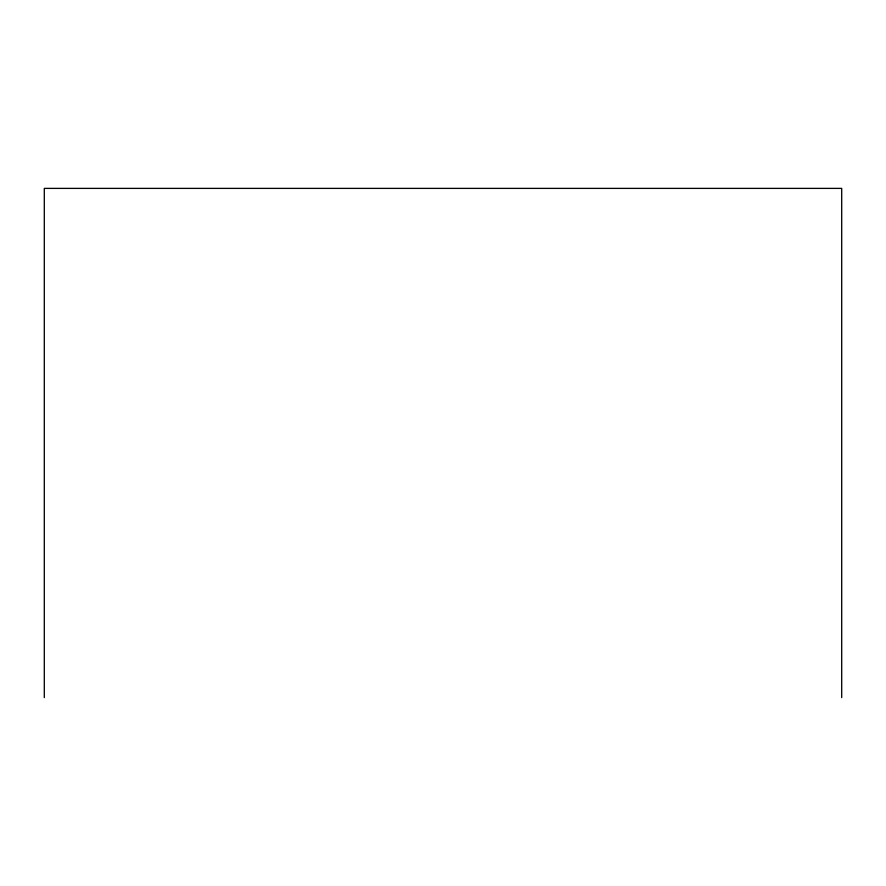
<?xml version="1.0" encoding="UTF-8"?>
<svg xmlns="http://www.w3.org/2000/svg" width="886" height="886" viewBox="0 0 886 886"><rect width="100%" height="100%" fill="white"/><g stroke="black" fill="none" stroke-linecap="round" stroke-linejoin="round"><path stroke-width="1.33" d="M841.7 697.614L841.7 188.386L44.3 188.386L44.3 697.614"/></g></svg>
